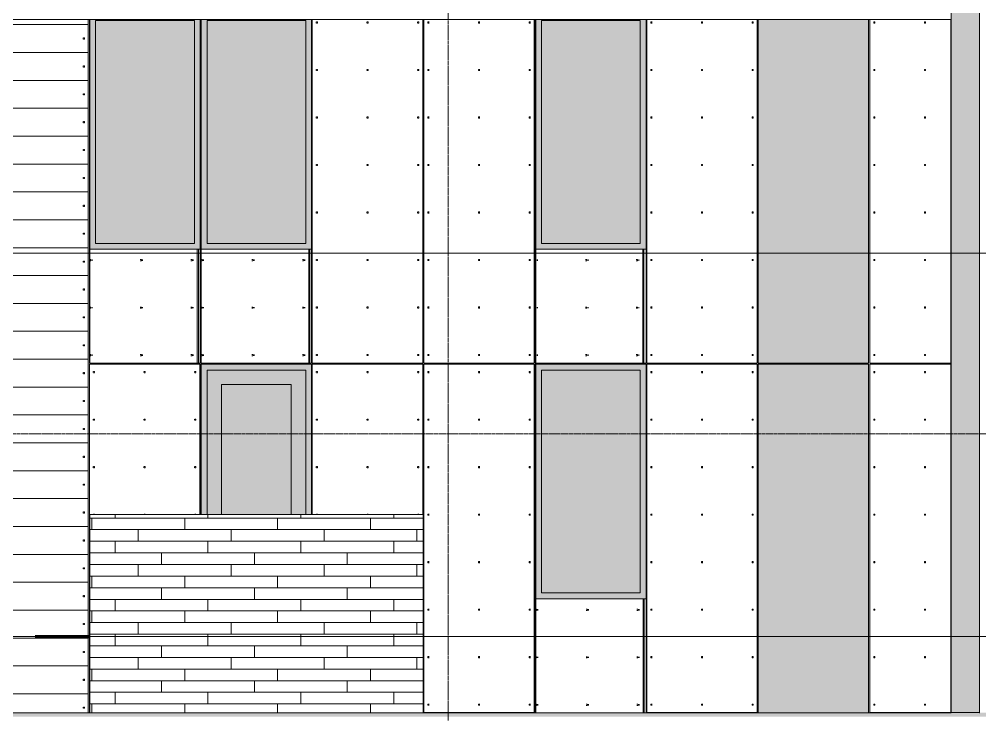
# Model space of a CAD drawing. Header units: inches. Extents: x 1750 to 7619, y -360 to 620.
# Drawn here: x 5209.3 to 5540.2, y 109.1 to 348.5 of the extents above; entities that cross this region are included whole.
import ezdxf

# ---------------------------------------------------------------- set-up
doc = ezdxf.new("R2010")
doc.units = ezdxf.units.IN
doc.header["$MEASUREMENT"] = 0
doc.linetypes.add('Aligning Line 1_8_', pattern=[0.25, 0.125, -0.125])
doc.linetypes.add('Grid Line 1_2_', pattern=[0.875, 0.5, -0.125, 0.125, -0.125])
for name, color, linetype, lineweight in [('0-4', 10, 'Continuous', 5), ('A-AREA', 32, 'Continuous', 70), ('A-CLNG', 13, 'Continuous', 13), ('A-CLNG-1', 13, 'Continuous', 5), ('A-FLOR-LEVL-1', 51, 'Grid Line 1_2_', 9), ('A-GENM', 5, 'Continuous', 9), ('A-GLAZ', 151, 'Continuous', 13), ('A-GLAZ-1', 251, 'Continuous', 9), ('A-WALL', 113, 'Continuous', 13), ('A-WALL-PATT-1', 251, 'Continuous', 9), ('G-ANNO-SYMB', 111, 'Aligning Line 1_8_', 9), ('S-GRID-1', 1, 'Grid Line 1_2_', 9)]:
    doc.layers.add(name, color=color, linetype=linetype, lineweight=lineweight)
pattern_1 = [(0, (5346.3217, 136.8), (0, 4), []), (90, (5346.322, 136.8), (-8, 8), [4, -28]), (90, (5362.322, 140.8), (-8, 8), [4, -28])]

# ---------------------------------------------------------------- blocks, each defined once
blk = doc.blocks.new('CTR - 2nd Phase_rvt-2-BUILDING ELEVATION - NORTH')
at = {"layer": 'A-FLOR-LEVL-1'}
for p, q in [((-12558.48, 268), (-9609.49, 268)), ((-12558.48, 136), (-9609.49, 136))]:
    blk.add_line(p, q, dxfattribs=at)
blk = doc.blocks.new('CTR - 1st Phase - Common Walls_rvt-2-BUILDING ELEVATION - NORTH')
at = {"layer": 'A-FLOR-LEVL-1'}
for p, q in [((-12558.48, 268), (-9609.49, 268)), ((-12558.48, 136), (-9609.49, 136))]:
    blk.add_line(p, q, dxfattribs=at)
blk = doc.blocks.new('CTR - 1st Phase -Stairs _ Elevators_rvt-2-BUILDING ELEVATION - NORTH')
at = {"layer": 'A-FLOR-LEVL-1'}
for p, q in [((-12558.48, 268), (-9609.49, 268)), ((-12558.48, 136), (-9609.49, 136))]:
    blk.add_line(p, q, dxfattribs=at)
blk = doc.blocks.new('Basic Wall _ EXT - FIBER CEMENT - LARGE - ___-2162461-BUILDING ELEVATION - NORTH')
at = {"layer": 'A-WALL'}
for p, q in [((-12119.56, 348.51), (-11673.98, 348.51)), ((-11673.98, 348.55), (-11673.98, 348.53)), ((-11673.98, 348.53), (-11673.98, 348.51))]:
    blk.add_line(p, q, dxfattribs=at)
blk = doc.blocks.new('_THE_ WINDOW _ DOOR - Window - 3rd Floor-V22-BUILDING ELEVATION - NORTH')
at = {"layer": 'A-GLAZ'}
h = blk.add_hatch(color=256, dxfattribs=at)
h.paths.add_polyline_path([(-11394.8, 269.37), (-11356.78, 269.37), (-11356.78, 348.51), (-11394.8, 348.51), (-11394.8, 343.64)], flags=0)
h.paths.add_polyline_path([(-11392.8, 271.37), (-11392.8, 348.12), (-11358.78, 348.12), (-11358.78, 271.37)], flags=0)
blk.add_hatch(color=256, dxfattribs=at).paths.add_polyline_path([(-11392.8, 271.37), (-11358.78, 271.37), (-11358.78, 348.12), (-11392.8, 348.12), (-11392.8, 305.4)], flags=0)
at = {"layer": 'A-GLAZ-1'}
h = blk.add_hatch(dxfattribs=at)
h.set_pattern_fill('FP_54', color=256, style=0, pattern_type=2)
h.set_pattern_definition([(0, (-11355.04, 287.55), (-38.4, 120.38), [0.392, -38.007]), (0, (-11355.04, 287.95), (-38.4, 120.38), [0.392, -38.007]), (0, (-11355.04, 303.91), (-38.4, 120.38), [0.392, -38.007]), (0, (-11355.04, 304.3), (-38.4, 120.38), [0.392, -38.007]), (0, (-11355.04, 320.27), (-38.4, 120.38), [0.392, -38.007]), (0, (-11355.04, 320.66), (-38.4, 120.38), [0.392, -38.007]), (0, (-11355.04, 336.62), (-38.4, 120.38), [0.392, -38.007]), (0, (-11355.04, 337.02), (-38.4, 120.38), [0.392, -38.007]), (0, (-11355.04, 352.98), (-38.4, 120.38), [0.392, -38.007]), (0, (-11355.04, 353.38), (-38.4, 120.38), [0.392, -38.007]), (0, (-11355.04, 369.34), (-38.4, 120.38), [0.392, -38.007]), (0, (-11355.04, 369.73), (-38.4, 120.375), [0.392, -38.007]), (0, (-11355.04, 385.7), (-38.4, 120.375), [0.392, -38.007]), (0, (-11355.04, 386.09), (-38.4, 120.375), [0.392, -38.007]), (0, (-11355.04, 402.05), (-38.4, 120.375), [0.392, -38.007]), (0, (-11355.04, 402.45), (-38.4, 120.375), [0.392, -38.007]), (0, (-11337.59, 287.55), (-38.4, 120.38), [0.392, -38.007]), (0, (-11337.59, 287.95), (-38.4, 120.38), [0.392, -38.007]), (0, (-11337.59, 303.91), (-38.4, 120.38), [0.392, -38.007]), (0, (-11337.59, 304.3), (-38.4, 120.38), [0.392, -38.007]), (0, (-11337.59, 320.27), (-38.4, 120.38), [0.392, -38.007]), (0, (-11337.59, 320.66), (-38.4, 120.38), [0.392, -38.007]), (0, (-11337.59, 336.62), (-38.4, 120.38), [0.392, -38.007]), (0, (-11337.59, 337.02), (-38.4, 120.38), [0.392, -38.007]), (0, (-11337.59, 352.98), (-38.4, 120.38), [0.392, -38.007]), (0, (-11337.59, 353.38), (-38.4, 120.38), [0.392, -38.007]), (0, (-11337.59, 369.34), (-38.4, 120.375), [0.392, -38.007]), (0, (-11337.59, 369.73), (-38.4, 120.375), [0.392, -38.007]), (0, (-11337.59, 385.7), (-38.4, 120.375), [0.392, -38.007]), (0, (-11337.59, 386.09), (-38.4, 120.375), [0.392, -38.007]), (0, (-11337.59, 402.05), (-38.4, 120.375), [0.392, -38.007]), (0, (-11337.59, 402.45), (-38.4, 120.375), [0.392, -38.007]), (0, (-11320.14, 287.55), (-38.4, 120.38), [0.392, -38.007]), (0, (-11320.14, 287.95), (-38.4, 120.38), [0.392, -38.007]), (0, (-11320.14, 303.91), (-38.4, 120.38), [0.392, -38.007]), (0, (-11320.14, 304.3), (-38.4, 120.38), [0.392, -38.007]), (0, (-11320.14, 320.27), (-38.4, 120.38), [0.392, -38.007]), (0, (-11320.14, 320.66), (-38.4, 120.38), [0.392, -38.007]), (0, (-11320.14, 336.62), (-38.4, 120.38), [0.392, -38.007]), (0, (-11320.14, 337.02), (-38.4, 120.38), [0.392, -38.007]), (0, (-11320.14, 352.98), (-38.4, 120.38), [0.392, -38.007]), (0, (-11320.14, 353.38), (-38.4, 120.38), [0.392, -38.007]), (0, (-11320.14, 369.34), (-38.4, 120.375), [0.392, -38.007]), (0, (-11320.14, 369.73), (-38.4, 120.375), [0.392, -38.007]), (0, (-11320.14, 385.7), (-38.4, 120.375), [0.392, -38.007]), (0, (-11320.14, 386.09), (-38.4, 120.375), [0.392, -38.007]), (0, (-11320.14, 402.05), (-38.4, 120.375), [0.392, -38.007]), (0, (-11320.14, 402.45), (-38.4, 120.375), [0.392, -38.007]), (90, (-11356.777, 285), (-38.4, 2e-15), [120, -0.375]), (90, (-11356.402, 285), (-38.4, 2e-15), [120, -0.375]), (90, (-11355.036, 287.554), (-38.4, 2e-15), [0.392, -119.982]), (90, (-11355.036, 303.91), (-38.4, 2e-15), [0.392, -119.982]), (90, (-11355.036, 320.268), (-38.4, 2e-15), [0.392, -119.982]), (90, (-11355.036, 336.625), (-38.4, 2e-15), [0.392, -119.982]), (90, (-11355.036, 352.982), (-38.4, 2e-15), [0.392, -119.982]), (90, (-11355.036, 369.34), (-38.4, 2e-15), [0.392, -119.982]), (90, (-11355.036, 385.697), (-38.4, 2e-15), [0.392, -119.982]), (90, (-11355.036, 402.054), (-38.4, 2e-15), [0.392, -119.982]), (90, (-11354.643, 287.554), (-38.4, 2e-15), [0.392, -119.982]), (90, (-11354.643, 303.91), (-38.4, 2e-15), [0.392, -119.982]), (90, (-11354.643, 320.268), (-38.4, 2e-15), [0.392, -119.982]), (90, (-11354.643, 336.625), (-38.4, 2e-15), [0.392, -119.982]), (90, (-11354.643, 352.982), (-38.4, 2e-15), [0.392, -119.982]), (90, (-11354.643, 369.34), (-38.4, 2e-15), [0.392, -119.982]), (90, (-11354.643, 385.697), (-38.4, 2e-15), [0.392, -119.982]), (90, (-11354.643, 402.054), (-38.4, 2e-15), [0.392, -119.982]), (90, (-11337.586, 287.554), (-38.4, 2e-15), [0.392, -119.982]), (90, (-11337.586, 303.91), (-38.4, 2e-15), [0.392, -119.982]), (90, (-11337.586, 320.268), (-38.4, 2e-15), [0.392, -119.982]), (90, (-11337.586, 336.625), (-38.4, 2e-15), [0.392, -119.982]), (90, (-11337.586, 352.982), (-38.4, 2e-15), [0.392, -119.982]), (90, (-11337.586, 369.34), (-38.4, 2e-15), [0.392, -119.982]), (90, (-11337.586, 385.697), (-38.4, 2e-15), [0.392, -119.982]), (90, (-11337.586, 402.054), (-38.4, 2e-15), [0.392, -119.982]), (90, (-11337.193, 287.554), (-38.4, 2e-15), [0.392, -119.982]), (90, (-11337.193, 303.91), (-38.4, 2e-15), [0.392, -119.982]), (90, (-11337.193, 320.268), (-38.4, 2e-15), [0.392, -119.982]), (90, (-11337.193, 336.625), (-38.4, 2e-15), [0.392, -119.982]), (90, (-11337.193, 352.982), (-38.4, 2e-15), [0.392, -119.982]), (90, (-11337.193, 369.34), (-38.4, 2e-15), [0.392, -119.982]), (90, (-11337.193, 385.697), (-38.4, 2e-15), [0.392, -119.982]), (90, (-11337.193, 402.054), (-38.4, 2e-15), [0.392, -119.982]), (90, (-11320.136, 287.554), (-38.4, 2e-15), [0.392, -119.982]), (90, (-11320.136, 303.91), (-38.4, 2e-15), [0.392, -119.982]), (90, (-11320.136, 320.268), (-38.4, 2e-15), [0.392, -119.982]), (90, (-11320.136, 336.625), (-38.4, 2e-15), [0.392, -119.982]), (90, (-11320.136, 352.982), (-38.4, 2e-15), [0.392, -119.982]), (90, (-11320.136, 369.34), (-38.4, 2e-15), [0.392, -119.982]), (90, (-11320.136, 385.697), (-38.4, 2e-15), [0.392, -119.982]), (90, (-11320.136, 402.054), (-38.4, 2e-15), [0.392, -119.982]), (90, (-11319.743, 287.554), (-38.4, 2e-15), [0.392, -119.982]), (90, (-11319.743, 303.91), (-38.4, 2e-15), [0.392, -119.982]), (90, (-11319.743, 320.268), (-38.4, 2e-15), [0.392, -119.982]), (90, (-11319.743, 336.625), (-38.4, 2e-15), [0.392, -119.982]), (90, (-11319.743, 352.982), (-38.4, 2e-15), [0.392, -119.982]), (90, (-11319.743, 369.34), (-38.4, 2e-15), [0.392, -119.982]), (90, (-11319.743, 385.697), (-38.4, 2e-15), [0.392, -119.982]), (90, (-11319.743, 402.054), (-38.4, 2e-15), [0.392, -119.982]), (180, (-11318.38, 284.62), (-38.4, 120.38), [38.025, -0.375]), (180, (-11318.38, 285), (-38.4, 120.38), [38.025, -0.375])])
h.paths.add_polyline_path([(-11356.78, 230.12), (-11356.78, 269.37), (-11394.8, 269.37), (-11394.8, 230.12), (-11358.21, 230.12)], flags=0)
at = {"layer": 'A-GLAZ'}
for p, q in [((-11394.8, 348.52), (-11394.8, 269.37)), ((-11392.8, 271.37), (-11392.8, 348.12)), ((-11392.8, 348.12), (-11358.78, 348.12)), ((-11358.78, 348.12), (-11358.78, 271.37)), ((-11356.78, 269.37), (-11356.78, 348.52)), ((-11358.78, 271.37), (-11392.8, 271.37)), ((-11394.8, 269.37), (-11356.78, 269.37)), ((-11394.8, 269.37), (-11394.8, 230.12)), ((-11356.78, 230.12), (-11356.78, 269.37)), ((-11394.8, 230.12), (-11356.78, 230.12))]:
    blk.add_line(p, q, dxfattribs=at)
blk = doc.blocks.new('_THE_ WINDOW _ DOOR - Door - 2nd Floor-2113395-BUILDING ELEVATION - NORTH')
at = {"layer": 'A-GLAZ'}
for points in [[(-11894.19, 178), (-11894.19, 229.75), (-11932.21, 229.75), (-11932.21, 178), (-11930.21, 178), (-11930.21, 227.75), (-11896.19, 227.75), (-11896.19, 178), (-11895.09, 178)], [(-11930.21, 178), (-11925.21, 178), (-11925.21, 222.75), (-11901.19, 222.75), (-11901.19, 178), (-11896.19, 178), (-11896.19, 227.75), (-11930.21, 227.75)], [(-11925.21, 178), (-11901.19, 178), (-11901.19, 222.75), (-11925.21, 222.75), (-11925.21, 198.72)]]:
    blk.add_hatch(color=256, dxfattribs=at).paths.add_polyline_path(points, flags=0)
for p, q in [((-11932.21, 229.75), (-11932.21, 178)), ((-11894.19, 229.75), (-11932.21, 229.75)), ((-11894.19, 178), (-11894.19, 229.75)), ((-11930.21, 227.75), (-11896.19, 227.75)), ((-11930.21, 178), (-11930.21, 227.75)), ((-11896.19, 227.75), (-11896.19, 178)), ((-11925.21, 222.75), (-11901.19, 222.75)), ((-11925.21, 178), (-11925.21, 222.75)), ((-11901.19, 222.75), (-11901.19, 178))]:
    blk.add_line(p, q, dxfattribs=at)
blk = doc.blocks.new('_THE_ WINDOW _ DOOR - hvac panel - 2nd floor-2113876-BUILDING ELEVATION - NORTH')
at = {"layer": 'A-GLAZ-1'}
h = blk.add_hatch(dxfattribs=at)
h.set_pattern_fill('FP_59', color=256, style=0, pattern_type=2)
h.set_pattern_definition([(0, (-11715.189, 174.437), (1, 1), [0.5, -1.5]), (90, (-11714.939, 174.187), (-1, 1), [0.5, -1.5])])
h.paths.add_polyline_path([(-11729.83, 109.75), (-11702.38, 109.75), (-11702.38, 229.75), (-11740.4, 229.75), (-11740.4, 109.75)], flags=0)
at = {"layer": 'A-GLAZ'}
for p, q in [((-11702.38, 229.75), (-11740.4, 229.75)), ((-11740.4, 109.75), (-11740.4, 229.75)), ((-11702.38, 229.75), (-11702.38, 109.75)), ((-11702.38, 109.75), (-11740.4, 109.75))]:
    blk.add_line(p, q, dxfattribs=at)
blk = doc.blocks.new('_THE_ WINDOW _ DOOR - Window - 2nd Floor-2113388-BUILDING ELEVATION - NORTH')
at = {"layer": 'A-GLAZ'}
h = blk.add_hatch(color=256, dxfattribs=at)
h.paths.add_polyline_path([(-11780.99, 149), (-11778.99, 149), (-11778.99, 229.75), (-11817.01, 229.75), (-11817.01, 149), (-11785.18, 149)], flags=0)
h.paths.add_polyline_path([(-11815.01, 151), (-11815.01, 227.75), (-11780.99, 227.75), (-11780.99, 151), (-11785.18, 151)], flags=0)
blk.add_hatch(color=256, dxfattribs=at).paths.add_polyline_path([(-11785.18, 151), (-11780.99, 151), (-11780.99, 227.75), (-11815.01, 227.75), (-11815.01, 151)], flags=0)
at = {"layer": 'A-GLAZ-1'}
h = blk.add_hatch(dxfattribs=at)
h.set_pattern_fill('FP_62', color=256, style=0, pattern_type=2)
h.set_pattern_definition([(0, (-11777.25, 167.18), (-38.4, 120.38), [0.392, -38.007]), (0, (-11777.25, 167.57), (-38.4, 120.38), [0.392, -38.007]), (0, (-11777.25, 183.54), (-38.4, 120.38), [0.392, -38.007]), (0, (-11777.25, 183.93), (-38.4, 120.38), [0.392, -38.007]), (0, (-11777.25, 199.89), (-38.4, 120.38), [0.392, -38.007]), (0, (-11777.25, 200.29), (-38.4, 120.38), [0.392, -38.007]), (0, (-11777.25, 216.25), (-38.4, 120.38), [0.392, -38.007]), (0, (-11777.25, 216.64), (-38.4, 120.38), [0.392, -38.007]), (0, (-11777.25, 232.61), (-38.4, 120.38), [0.392, -38.007]), (0, (-11777.25, 233), (-38.4, 120.38), [0.392, -38.007]), (0, (-11777.25, 248.96), (-38.4, 120.38), [0.392, -38.007]), (0, (-11777.25, 249.36), (-38.4, 120.375), [0.392, -38.007]), (0, (-11777.25, 265.32), (-38.4, 120.375), [0.392, -38.007]), (0, (-11777.25, 265.71), (-38.4, 120.375), [0.392, -38.007]), (0, (-11777.25, 281.68), (-38.4, 120.375), [0.392, -38.007]), (0, (-11777.25, 282.07), (-38.4, 120.375), [0.392, -38.007]), (0, (-11759.8, 167.18), (-38.4, 120.38), [0.392, -38.007]), (0, (-11759.8, 167.57), (-38.4, 120.38), [0.392, -38.007]), (0, (-11759.8, 183.54), (-38.4, 120.38), [0.392, -38.007]), (0, (-11759.8, 183.93), (-38.4, 120.38), [0.392, -38.007]), (0, (-11759.8, 199.89), (-38.4, 120.38), [0.392, -38.007]), (0, (-11759.8, 200.29), (-38.4, 120.38), [0.392, -38.007]), (0, (-11759.8, 216.25), (-38.4, 120.38), [0.392, -38.007]), (0, (-11759.8, 216.64), (-38.4, 120.38), [0.392, -38.007]), (0, (-11759.8, 232.61), (-38.4, 120.38), [0.392, -38.007]), (0, (-11759.8, 233), (-38.4, 120.38), [0.392, -38.007]), (0, (-11759.8, 248.96), (-38.4, 120.375), [0.392, -38.007]), (0, (-11759.8, 249.36), (-38.4, 120.375), [0.392, -38.007]), (0, (-11759.8, 265.32), (-38.4, 120.375), [0.392, -38.007]), (0, (-11759.8, 265.71), (-38.4, 120.375), [0.392, -38.007]), (0, (-11759.8, 281.68), (-38.4, 120.375), [0.392, -38.007]), (0, (-11759.8, 282.07), (-38.4, 120.375), [0.392, -38.007]), (0, (-11742.35, 167.18), (-38.4, 120.38), [0.392, -38.007]), (0, (-11742.35, 167.57), (-38.4, 120.38), [0.392, -38.007]), (0, (-11742.35, 183.54), (-38.4, 120.38), [0.392, -38.007]), (0, (-11742.35, 183.93), (-38.4, 120.38), [0.392, -38.007]), (0, (-11742.35, 199.89), (-38.4, 120.38), [0.392, -38.007]), (0, (-11742.35, 200.29), (-38.4, 120.38), [0.392, -38.007]), (0, (-11742.35, 216.25), (-38.4, 120.38), [0.392, -38.007]), (0, (-11742.35, 216.64), (-38.4, 120.38), [0.392, -38.007]), (0, (-11742.35, 232.61), (-38.4, 120.38), [0.392, -38.007]), (0, (-11742.35, 233), (-38.4, 120.38), [0.392, -38.007]), (0, (-11742.35, 248.96), (-38.4, 120.375), [0.392, -38.007]), (0, (-11742.35, 249.36), (-38.4, 120.375), [0.392, -38.007]), (0, (-11742.35, 265.32), (-38.4, 120.375), [0.392, -38.007]), (0, (-11742.35, 265.71), (-38.4, 120.375), [0.392, -38.007]), (0, (-11742.35, 281.68), (-38.4, 120.375), [0.392, -38.007]), (0, (-11742.35, 282.07), (-38.4, 120.375), [0.392, -38.007]), (90, (-11778.99, 164.625), (-38.4, 2e-15), [120, -0.375]), (90, (-11778.614, 164.625), (-38.4, 2e-15), [120, -0.375]), (90, (-11777.248, 167.18), (-38.4, 2e-15), [0.392, -119.982]), (90, (-11777.248, 183.536), (-38.4, 2e-15), [0.392, -119.982]), (90, (-11777.248, 199.893), (-38.4, 2e-15), [0.392, -119.982]), (90, (-11777.248, 216.25), (-38.4, 2e-15), [0.392, -119.982]), (90, (-11777.248, 232.607), (-38.4, 2e-15), [0.392, -119.982]), (90, (-11777.248, 248.964), (-38.4, 2e-15), [0.392, -119.982]), (90, (-11777.248, 265.322), (-38.4, 2e-15), [0.392, -119.982]), (90, (-11777.248, 281.68), (-38.4, 2e-15), [0.392, -119.982]), (90, (-11776.856, 167.18), (-38.4, 2e-15), [0.392, -119.982]), (90, (-11776.856, 183.536), (-38.4, 2e-15), [0.392, -119.982]), (90, (-11776.856, 199.893), (-38.4, 2e-15), [0.392, -119.982]), (90, (-11776.856, 216.25), (-38.4, 2e-15), [0.392, -119.982]), (90, (-11776.856, 232.607), (-38.4, 2e-15), [0.392, -119.982]), (90, (-11776.856, 248.964), (-38.4, 2e-15), [0.392, -119.982]), (90, (-11776.856, 265.322), (-38.4, 2e-15), [0.392, -119.982]), (90, (-11776.856, 281.68), (-38.4, 2e-15), [0.392, -119.982]), (90, (-11759.798, 167.18), (-38.4, 2e-15), [0.392, -119.982]), (90, (-11759.798, 183.536), (-38.4, 2e-15), [0.392, -119.982]), (90, (-11759.798, 199.893), (-38.4, 2e-15), [0.392, -119.982]), (90, (-11759.798, 216.25), (-38.4, 2e-15), [0.392, -119.982]), (90, (-11759.798, 232.607), (-38.4, 2e-15), [0.392, -119.982]), (90, (-11759.798, 248.964), (-38.4, 2e-15), [0.392, -119.982]), (90, (-11759.798, 265.322), (-38.4, 2e-15), [0.392, -119.982]), (90, (-11759.798, 281.68), (-38.4, 2e-15), [0.392, -119.982]), (90, (-11759.406, 167.18), (-38.4, 2e-15), [0.392, -119.982]), (90, (-11759.406, 183.536), (-38.4, 2e-15), [0.392, -119.982]), (90, (-11759.406, 199.893), (-38.4, 2e-15), [0.392, -119.982]), (90, (-11759.406, 216.25), (-38.4, 2e-15), [0.392, -119.982]), (90, (-11759.406, 232.607), (-38.4, 2e-15), [0.392, -119.982]), (90, (-11759.406, 248.964), (-38.4, 2e-15), [0.392, -119.982]), (90, (-11759.406, 265.322), (-38.4, 2e-15), [0.392, -119.982]), (90, (-11759.406, 281.68), (-38.4, 2e-15), [0.392, -119.982]), (90, (-11742.348, 167.18), (-38.4, 2e-15), [0.392, -119.982]), (90, (-11742.348, 183.536), (-38.4, 2e-15), [0.392, -119.982]), (90, (-11742.348, 199.893), (-38.4, 2e-15), [0.392, -119.982]), (90, (-11742.348, 216.25), (-38.4, 2e-15), [0.392, -119.982]), (90, (-11742.348, 232.607), (-38.4, 2e-15), [0.392, -119.982]), (90, (-11742.348, 248.964), (-38.4, 2e-15), [0.392, -119.982]), (90, (-11742.348, 265.322), (-38.4, 2e-15), [0.392, -119.982]), (90, (-11742.348, 281.68), (-38.4, 2e-15), [0.392, -119.982]), (90, (-11741.956, 167.18), (-38.4, 2e-15), [0.392, -119.982]), (90, (-11741.956, 183.536), (-38.4, 2e-15), [0.392, -119.982]), (90, (-11741.956, 199.893), (-38.4, 2e-15), [0.392, -119.982]), (90, (-11741.956, 216.25), (-38.4, 2e-15), [0.392, -119.982]), (90, (-11741.956, 232.607), (-38.4, 2e-15), [0.392, -119.982]), (90, (-11741.956, 248.964), (-38.4, 2e-15), [0.392, -119.982]), (90, (-11741.956, 265.322), (-38.4, 2e-15), [0.392, -119.982]), (90, (-11741.956, 281.68), (-38.4, 2e-15), [0.392, -119.982]), (180, (-11740.59, 164.25), (-38.4, 120.38), [38.025, -0.375]), (180, (-11740.59, 164.62), (-38.4, 120.38), [38.025, -0.375])])
h.paths.add_polyline_path([(-11778.99, 109.75), (-11778.99, 149), (-11817.01, 149), (-11817.01, 109.75)], flags=0)
at = {"layer": 'A-GLAZ'}
for p, q in [((-11778.99, 229.75), (-11817.01, 229.75)), ((-11817.01, 229.75), (-11817.01, 149)), ((-11778.99, 149), (-11778.99, 229.75)), ((-11815.01, 151), (-11815.01, 227.75)), ((-11815.01, 227.75), (-11780.99, 227.75)), ((-11780.99, 227.75), (-11780.99, 151)), ((-11817.01, 149), (-11778.99, 149)), ((-11817.01, 149), (-11817.01, 109.75)), ((-11780.99, 151), (-11815.01, 151)), ((-11778.99, 109.75), (-11778.99, 149)), ((-11817.01, 109.75), (-11778.99, 109.75))]:
    blk.add_line(p, q, dxfattribs=at)
blk = doc.blocks.new('_THE_ WINDOW _ DOOR - Window - 3rd Floor-V24-BUILDING ELEVATION - NORTH')
at = {"layer": 'A-GLAZ'}
h = blk.add_hatch(color=256, dxfattribs=at)
h.paths.add_polyline_path([(-10933.81, 269.37), (-10895.79, 269.37), (-10895.79, 348.51), (-10933.81, 348.51), (-10933.81, 343.64)], flags=0)
h.paths.add_polyline_path([(-10931.81, 271.37), (-10931.81, 348.12), (-10897.79, 348.12), (-10897.79, 271.37), (-10911.75, 271.37)], flags=0)
blk.add_hatch(color=256, dxfattribs=at).paths.add_polyline_path([(-10931.81, 271.37), (-10897.79, 271.37), (-10897.79, 348.12), (-10931.81, 348.12), (-10931.81, 305.4)], flags=0)
at = {"layer": 'A-GLAZ-1'}
h = blk.add_hatch(dxfattribs=at)
h.set_pattern_fill('FP_57', color=256, style=0, pattern_type=2)
h.set_pattern_definition([(0, (-10894.05, 287.55), (-38.4, 120.38), [0.392, -38.007]), (0, (-10894.05, 287.95), (-38.4, 120.38), [0.392, -38.007]), (0, (-10894.05, 303.91), (-38.4, 120.38), [0.392, -38.007]), (0, (-10894.05, 304.3), (-38.4, 120.38), [0.392, -38.007]), (0, (-10894.05, 320.27), (-38.4, 120.38), [0.392, -38.007]), (0, (-10894.05, 320.66), (-38.4, 120.38), [0.392, -38.007]), (0, (-10894.05, 336.62), (-38.4, 120.38), [0.392, -38.007]), (0, (-10894.05, 337.02), (-38.4, 120.38), [0.392, -38.007]), (0, (-10894.05, 352.98), (-38.4, 120.38), [0.392, -38.007]), (0, (-10894.05, 353.38), (-38.4, 120.38), [0.392, -38.007]), (0, (-10894.05, 369.34), (-38.4, 120.38), [0.392, -38.007]), (0, (-10894.05, 369.73), (-38.4, 120.375), [0.392, -38.007]), (0, (-10894.05, 385.7), (-38.4, 120.375), [0.392, -38.007]), (0, (-10894.05, 386.09), (-38.4, 120.375), [0.392, -38.007]), (0, (-10894.05, 402.05), (-38.4, 120.375), [0.392, -38.007]), (0, (-10894.05, 402.45), (-38.4, 120.375), [0.392, -38.007]), (0, (-10876.6, 287.55), (-38.4, 120.38), [0.392, -38.007]), (0, (-10876.6, 287.95), (-38.4, 120.38), [0.392, -38.007]), (0, (-10876.6, 303.91), (-38.4, 120.38), [0.392, -38.007]), (0, (-10876.6, 304.3), (-38.4, 120.38), [0.392, -38.007]), (0, (-10876.6, 320.27), (-38.4, 120.38), [0.392, -38.007]), (0, (-10876.6, 320.66), (-38.4, 120.38), [0.392, -38.007]), (0, (-10876.6, 336.62), (-38.4, 120.38), [0.392, -38.007]), (0, (-10876.6, 337.02), (-38.4, 120.38), [0.392, -38.007]), (0, (-10876.6, 352.98), (-38.4, 120.38), [0.392, -38.007]), (0, (-10876.6, 353.38), (-38.4, 120.38), [0.392, -38.007]), (0, (-10876.6, 369.34), (-38.4, 120.375), [0.392, -38.007]), (0, (-10876.6, 369.73), (-38.4, 120.375), [0.392, -38.007]), (0, (-10876.6, 385.7), (-38.4, 120.375), [0.392, -38.007]), (0, (-10876.6, 386.09), (-38.4, 120.375), [0.392, -38.007]), (0, (-10876.6, 402.05), (-38.4, 120.375), [0.392, -38.007]), (0, (-10876.6, 402.45), (-38.4, 120.375), [0.392, -38.007]), (0, (-10859.15, 287.55), (-38.4, 120.38), [0.392, -38.007]), (0, (-10859.15, 287.95), (-38.4, 120.38), [0.392, -38.007]), (0, (-10859.15, 303.91), (-38.4, 120.38), [0.392, -38.007]), (0, (-10859.15, 304.3), (-38.4, 120.38), [0.392, -38.007]), (0, (-10859.15, 320.27), (-38.4, 120.38), [0.392, -38.007]), (0, (-10859.15, 320.66), (-38.4, 120.38), [0.392, -38.007]), (0, (-10859.15, 336.62), (-38.4, 120.38), [0.392, -38.007]), (0, (-10859.15, 337.02), (-38.4, 120.38), [0.392, -38.007]), (0, (-10859.15, 352.98), (-38.4, 120.38), [0.392, -38.007]), (0, (-10859.15, 353.38), (-38.4, 120.38), [0.392, -38.007]), (0, (-10859.15, 369.34), (-38.4, 120.375), [0.392, -38.007]), (0, (-10859.15, 369.73), (-38.4, 120.375), [0.392, -38.007]), (0, (-10859.15, 385.7), (-38.4, 120.375), [0.392, -38.007]), (0, (-10859.15, 386.09), (-38.4, 120.375), [0.392, -38.007]), (0, (-10859.15, 402.05), (-38.4, 120.375), [0.392, -38.007]), (0, (-10859.15, 402.45), (-38.4, 120.375), [0.392, -38.007]), (90, (-10895.79, 285), (-38.4, 2e-15), [120, -0.375]), (90, (-10895.414, 285), (-38.4, 2e-15), [120, -0.375]), (90, (-10894.048, 287.554), (-38.4, 2e-15), [0.392, -119.982]), (90, (-10894.048, 303.91), (-38.4, 2e-15), [0.392, -119.982]), (90, (-10894.048, 320.268), (-38.4, 2e-15), [0.392, -119.982]), (90, (-10894.048, 336.625), (-38.4, 2e-15), [0.392, -119.982]), (90, (-10894.048, 352.982), (-38.4, 2e-15), [0.392, -119.982]), (90, (-10894.048, 369.34), (-38.4, 2e-15), [0.392, -119.982]), (90, (-10894.048, 385.697), (-38.4, 2e-15), [0.392, -119.982]), (90, (-10894.048, 402.054), (-38.4, 2e-15), [0.392, -119.982]), (90, (-10893.656, 287.554), (-38.4, 2e-15), [0.392, -119.982]), (90, (-10893.656, 303.91), (-38.4, 2e-15), [0.392, -119.982]), (90, (-10893.656, 320.268), (-38.4, 2e-15), [0.392, -119.982]), (90, (-10893.656, 336.625), (-38.4, 2e-15), [0.392, -119.982]), (90, (-10893.656, 352.982), (-38.4, 2e-15), [0.392, -119.982]), (90, (-10893.656, 369.34), (-38.4, 2e-15), [0.392, -119.982]), (90, (-10893.656, 385.697), (-38.4, 2e-15), [0.392, -119.982]), (90, (-10893.656, 402.054), (-38.4, 2e-15), [0.392, -119.982]), (90, (-10876.598, 287.554), (-38.4, 2e-15), [0.392, -119.982]), (90, (-10876.598, 303.91), (-38.4, 2e-15), [0.392, -119.982]), (90, (-10876.598, 320.268), (-38.4, 2e-15), [0.392, -119.982]), (90, (-10876.598, 336.625), (-38.4, 2e-15), [0.392, -119.982]), (90, (-10876.598, 352.982), (-38.4, 2e-15), [0.392, -119.982]), (90, (-10876.598, 369.34), (-38.4, 2e-15), [0.392, -119.982]), (90, (-10876.598, 385.697), (-38.4, 2e-15), [0.392, -119.982]), (90, (-10876.598, 402.054), (-38.4, 2e-15), [0.392, -119.982]), (90, (-10876.206, 287.554), (-38.4, 2e-15), [0.392, -119.982]), (90, (-10876.206, 303.91), (-38.4, 2e-15), [0.392, -119.982]), (90, (-10876.206, 320.268), (-38.4, 2e-15), [0.392, -119.982]), (90, (-10876.206, 336.625), (-38.4, 2e-15), [0.392, -119.982]), (90, (-10876.206, 352.982), (-38.4, 2e-15), [0.392, -119.982]), (90, (-10876.206, 369.34), (-38.4, 2e-15), [0.392, -119.982]), (90, (-10876.206, 385.697), (-38.4, 2e-15), [0.392, -119.982]), (90, (-10876.206, 402.054), (-38.4, 2e-15), [0.392, -119.982]), (90, (-10859.148, 287.554), (-38.4, 2e-15), [0.392, -119.982]), (90, (-10859.148, 303.91), (-38.4, 2e-15), [0.392, -119.982]), (90, (-10859.148, 320.268), (-38.4, 2e-15), [0.392, -119.982]), (90, (-10859.148, 336.625), (-38.4, 2e-15), [0.392, -119.982]), (90, (-10859.148, 352.982), (-38.4, 2e-15), [0.392, -119.982]), (90, (-10859.148, 369.34), (-38.4, 2e-15), [0.392, -119.982]), (90, (-10859.148, 385.697), (-38.4, 2e-15), [0.392, -119.982]), (90, (-10859.148, 402.054), (-38.4, 2e-15), [0.392, -119.982]), (90, (-10858.756, 287.554), (-38.4, 2e-15), [0.392, -119.982]), (90, (-10858.756, 303.91), (-38.4, 2e-15), [0.392, -119.982]), (90, (-10858.756, 320.268), (-38.4, 2e-15), [0.392, -119.982]), (90, (-10858.756, 336.625), (-38.4, 2e-15), [0.392, -119.982]), (90, (-10858.756, 352.982), (-38.4, 2e-15), [0.392, -119.982]), (90, (-10858.756, 369.34), (-38.4, 2e-15), [0.392, -119.982]), (90, (-10858.756, 385.697), (-38.4, 2e-15), [0.392, -119.982]), (90, (-10858.756, 402.054), (-38.4, 2e-15), [0.392, -119.982]), (180, (-10857.39, 284.62), (-38.4, 120.38), [38.025, -0.375]), (180, (-10857.39, 285), (-38.4, 120.38), [38.025, -0.375])])
h.paths.add_polyline_path([(-10895.79, 230.12), (-10895.79, 269.37), (-10933.81, 269.37), (-10933.81, 230.12), (-10911.75, 230.12)], flags=0)
at = {"layer": 'A-GLAZ'}
for p, q in [((-10933.81, 348.53), (-10933.81, 269.37)), ((-10931.81, 271.37), (-10931.81, 348.12)), ((-10931.81, 348.12), (-10897.79, 348.12)), ((-10897.79, 348.12), (-10897.79, 271.37)), ((-10895.79, 269.37), (-10895.79, 348.53)), ((-10897.79, 271.37), (-10931.81, 271.37)), ((-10933.81, 269.37), (-10895.79, 269.37)), ((-10933.81, 269.37), (-10933.81, 230.12)), ((-10895.79, 230.12), (-10895.79, 269.37)), ((-10933.81, 230.12), (-10895.79, 230.12))]:
    blk.add_line(p, q, dxfattribs=at)
blk = doc.blocks.new('_THE_ WINDOW _ DOOR - hvac panel - 3rd floor-V25-BUILDING ELEVATION - NORTH')
at = {"layer": 'A-GLAZ-1'}
h = blk.add_hatch(dxfattribs=at)
h.set_pattern_fill('FP_58', color=256, style=0, pattern_type=2)
h.set_pattern_definition([(0, (-10371.001, 294.812), (1, 1), [0.5, -1.5]), (90, (-10370.751, 294.562), (-1, 1), [0.5, -1.5])])
h.paths.add_polyline_path([(-10395.07, 230.12), (-10358.19, 230.12), (-10358.19, 348.51), (-10396.21, 348.51), (-10396.21, 230.12)], flags=0)
at = {"layer": 'A-GLAZ'}
for p, q in [((-10396.21, 348.52), (-10396.21, 230.12)), ((-10358.19, 230.12), (-10358.19, 348.52)), ((-10396.21, 230.12), (-10358.19, 230.12))]:
    blk.add_line(p, q, dxfattribs=at)
blk = doc.blocks.new('Family1 - SCUPPER-2154893-BUILDING ELEVATION - NORTH')
at = {"layer": 'A-GENM'}
for points in [[(-11673.98, 109.75), (-11673.85, 109.75), (-11673.85, 395.5), (-11673.98, 395.5), (-11673.98, 109.87)], [(-11673.85, 109.87), (-11664.1, 109.88), (-11664.1, 395.5), (-11673.85, 395.5), (-11673.85, 110)], [(-11664.1, 109.75), (-11663.98, 109.75), (-11663.98, 395.5), (-11664.1, 395.5), (-11664.1, 109.76)]]:
    blk.add_hatch(color=256, dxfattribs=at).paths.add_polyline_path(points, flags=0)
for p, q in [((-11673.85, 109.75), (-11673.85, 395.5)), ((-11664.1, 109.75), (-11664.1, 395.5)), ((-11673.98, 109.75), (-11673.98, 348.52)), ((-11673.85, 109.75), (-11673.98, 109.75)), ((-11663.98, 109.75), (-11664.1, 109.75))]:
    blk.add_line(p, q, dxfattribs=at)

msp = doc.modelspace()

# ---------------------------------------------------------------- hatches: boundary and pattern name
at = {"layer": 'A-CLNG-1'}
msp.add_hatch(color=256, dxfattribs=at).paths.add_polyline_path([(5654.8963, 108.375), (5654.8963, 109.75), (5540.1338, 109.7562), (5540.1338, 109.875), (5530.3838, 109.8735), (5530.3838, 109.75), (5085.8963, 109.75), (5085.8963, 108.375), (5651.3338, 108.375)], flags=0)
at = {"layer": 'A-WALL-PATT-1'}
h = msp.add_hatch(dxfattribs=at)
h.set_pattern_fill('FP_45', color=256, style=0, pattern_type=2)
h.set_pattern_definition([(0, (7231.625, 140.054), (-38.4, 76.8), [0.392, -38.007]), (0, (7231.625, 140.446), (-38.4, 76.8), [0.392, -38.007]), (0, (7231.625, 149.654), (-38.4, 76.8), [0.392, -38.007]), (0, (7231.625, 150.046), (-38.4, 76.8), [0.392, -38.007]), (0, (7231.625, 159.254), (-38.4, 76.8), [0.392, -38.007]), (0, (7231.625, 159.646), (-38.4, 76.8), [0.392, -38.007]), (0, (7231.625, 168.854), (-38.4, 76.8), [0.392, -38.007]), (0, (7231.625, 169.246), (-38.4, 76.8), [0.392, -38.007]), (0, (7231.625, 178.454), (-38.4, 76.8), [0.392, -38.007]), (0, (7231.625, 178.846), (-38.4, 76.8), [0.392, -38.007]), (0, (7231.625, 188.054), (-38.4, 76.8), [0.392, -38.007]), (0, (7231.625, 188.446), (-38.4, 76.8), [0.392, -38.007]), (0, (7231.625, 197.654), (-38.4, 76.8), [0.392, -38.007]), (0, (7231.625, 198.046), (-38.4, 76.8), [0.392, -38.007]), (0, (7231.625, 207.254), (-38.4, 76.8), [0.392, -38.007]), (0, (7231.625, 207.646), (-38.4, 76.8), [0.392, -38.007]), (0, (7266.525, 140.054), (-38.4, 76.8), [0.392, -38.007]), (0, (7266.525, 140.446), (-38.4, 76.8), [0.392, -38.007]), (0, (7266.525, 149.654), (-38.4, 76.8), [0.392, -38.007]), (0, (7266.525, 150.046), (-38.4, 76.8), [0.392, -38.007]), (0, (7266.525, 159.254), (-38.4, 76.8), [0.392, -38.007]), (0, (7266.525, 159.646), (-38.4, 76.8), [0.392, -38.007]), (0, (7266.525, 168.854), (-38.4, 76.8), [0.392, -38.007]), (0, (7266.525, 169.246), (-38.4, 76.8), [0.392, -38.007]), (0, (7266.525, 178.454), (-38.4, 76.8), [0.392, -38.007]), (0, (7266.525, 178.846), (-38.4, 76.8), [0.392, -38.007]), (0, (7266.525, 188.054), (-38.4, 76.8), [0.392, -38.007]), (0, (7266.525, 188.446), (-38.4, 76.8), [0.392, -38.007]), (0, (7266.525, 197.654), (-38.4, 76.8), [0.392, -38.007]), (0, (7266.525, 198.046), (-38.4, 76.8), [0.392, -38.007]), (0, (7266.525, 207.254), (-38.4, 76.8), [0.392, -38.007]), (0, (7266.525, 207.646), (-38.4, 76.8), [0.392, -38.007]), (90, (7229.884, 135.45), (-38.4, 2e-15), [76.8, 0, 0, 0]), (90, (7230.26, 135.45), (-38.4, 2e-15), [76.8, 0, 0, 0]), (90, (7231.625, 140.054), (-38.4, 2e-15), [0.392, -76.407]), (90, (7231.625, 149.654), (-38.4, 2e-15), [0.392, -76.407]), (90, (7231.625, 159.254), (-38.4, 2e-15), [0.392, -76.407]), (90, (7231.625, 168.854), (-38.4, 2e-15), [0.392, -76.407]), (90, (7231.625, 178.454), (-38.4, 2e-15), [0.392, -76.407]), (90, (7231.625, 188.054), (-38.4, 2e-15), [0.392, -76.407]), (90, (7231.625, 197.654), (-38.4, 2e-15), [0.392, -76.407]), (90, (7231.625, 207.254), (-38.4, 2e-15), [0.392, -76.407]), (90, (7232.018, 140.054), (-38.4, 2e-15), [0.392, -76.407]), (90, (7232.018, 149.654), (-38.4, 2e-15), [0.392, -76.407]), (90, (7232.018, 159.254), (-38.4, 2e-15), [0.392, -76.407]), (90, (7232.018, 168.854), (-38.4, 2e-15), [0.392, -76.407]), (90, (7232.018, 178.454), (-38.4, 2e-15), [0.392, -76.407]), (90, (7232.018, 188.054), (-38.4, 2e-15), [0.392, -76.407]), (90, (7232.018, 197.654), (-38.4, 2e-15), [0.392, -76.407]), (90, (7232.018, 207.254), (-38.4, 2e-15), [0.392, -76.407]), (90, (7266.525, 140.054), (-38.4, 2e-15), [0.392, -76.407]), (90, (7266.525, 149.654), (-38.4, 2e-15), [0.392, -76.407]), (90, (7266.525, 159.254), (-38.4, 2e-15), [0.392, -76.407]), (90, (7266.525, 168.854), (-38.4, 2e-15), [0.392, -76.407]), (90, (7266.525, 178.454), (-38.4, 2e-15), [0.392, -76.407]), (90, (7266.525, 188.054), (-38.4, 2e-15), [0.392, -76.407]), (90, (7266.525, 197.654), (-38.4, 2e-15), [0.392, -76.407]), (90, (7266.525, 207.254), (-38.4, 2e-15), [0.392, -76.407]), (90, (7266.918, 140.054), (-38.4, 2e-15), [0.392, -76.407]), (90, (7266.918, 149.654), (-38.4, 2e-15), [0.392, -76.407]), (90, (7266.918, 159.254), (-38.4, 2e-15), [0.392, -76.407]), (90, (7266.918, 168.854), (-38.4, 2e-15), [0.392, -76.407]), (90, (7266.918, 178.454), (-38.4, 2e-15), [0.392, -76.407]), (90, (7266.918, 188.054), (-38.4, 2e-15), [0.392, -76.407]), (90, (7266.918, 197.654), (-38.4, 2e-15), [0.392, -76.407]), (90, (7266.918, 207.254), (-38.4, 2e-15), [0.392, -76.407]), (180, (7268.28, 135.45), (-38.4, 76.8), [38.025, -0.375]), (180, (7268.28, 145.05), (-38.4, 76.8), [38.025, -0.375]), (180, (7268.28, 154.65), (-38.4, 76.8), [38.025, -0.375]), (180, (7268.28, 164.25), (-38.4, 76.8), [38.025, -0.375]), (180, (7268.28, 173.85), (-38.4, 76.8), [38.025, -0.375]), (180, (7268.28, 183.45), (-38.4, 76.8), [38.025, -0.375]), (180, (7268.28, 193.05), (-38.4, 76.8), [38.025, -0.375]), (180, (7268.28, 202.65), (-38.4, 76.8), [38.025, -0.375])])
h.paths.add_polyline_path([(5094.5213, 109.75), (5118.2338, 109.75), (5118.2338, 229.75), (5156.2588, 229.75), (5156.2588, 109.75), (5156.6338, 109.75), (5156.6338, 229.75), (5194.6588, 229.75), (5194.6588, 109.75), (5233.0838, 109.75), (5233.0838, 348.5081), (5195.0338, 348.5081), (5195.0338, 230.125), (5094.5213, 230.125), (5094.5213, 114.396)], flags=0)
h = msp.add_hatch(dxfattribs=at)
h.set_pattern_fill('FP_46', color=256, style=0, pattern_type=2)
h.set_pattern_definition([(0, (7193.2, 112.3), (-38.4, 120.375), [0.392, -38.007]), (0, (7193.2, 112.7), (-38.4, 120.375), [0.392, -38.007]), (0, (7193.2, 128.66), (-38.4, 120.375), [0.392, -38.007]), (0, (7193.2, 129.05), (-38.4, 120.375), [0.392, -38.007]), (0, (7193.2, 145.02), (-38.4, 120.375), [0.392, -38.007]), (0, (7193.2, 145.41), (-38.4, 120.375), [0.392, -38.007]), (0, (7193.2, 161.38), (-38.4, 120.375), [0.392, -38.007]), (0, (7193.2, 161.77), (-38.4, 120.375), [0.392, -38.007]), (0, (7193.2, 177.73), (-38.4, 120.375), [0.392, -38.007]), (0, (7193.2, 178.12), (-38.4, 120.375), [0.392, -38.007]), (0, (7193.2, 194.09), (-38.4, 120.375), [0.392, -38.007]), (0, (7193.2, 194.48), (-38.4, 120.375), [0.392, -38.007]), (0, (7193.2, 210.45), (-38.4, 120.375), [0.392, -38.007]), (0, (7193.2, 210.84), (-38.4, 120.375), [0.392, -38.007]), (0, (7193.2, 226.8), (-38.4, 120.375), [0.392, -38.007]), (0, (7193.2, 227.2), (-38.4, 120.375), [0.392, -38.007]), (0, (7210.65, 112.3), (-38.4, 120.375), [0.392, -38.007]), (0, (7210.65, 112.7), (-38.4, 120.375), [0.392, -38.007]), (0, (7210.65, 128.66), (-38.4, 120.375), [0.392, -38.007]), (0, (7210.65, 129.05), (-38.4, 120.375), [0.392, -38.007]), (0, (7210.65, 145.02), (-38.4, 120.375), [0.392, -38.007]), (0, (7210.65, 145.41), (-38.4, 120.375), [0.392, -38.007]), (0, (7210.65, 161.38), (-38.4, 120.375), [0.392, -38.007]), (0, (7210.65, 161.77), (-38.4, 120.375), [0.392, -38.007]), (0, (7210.65, 177.73), (-38.4, 120.375), [0.392, -38.007]), (0, (7210.65, 178.12), (-38.4, 120.375), [0.392, -38.007]), (0, (7210.65, 194.09), (-38.4, 120.375), [0.392, -38.007]), (0, (7210.65, 194.48), (-38.4, 120.375), [0.392, -38.007]), (0, (7210.65, 210.45), (-38.4, 120.375), [0.392, -38.007]), (0, (7210.65, 210.84), (-38.4, 120.375), [0.392, -38.007]), (0, (7210.65, 226.8), (-38.4, 120.375), [0.392, -38.007]), (0, (7210.65, 227.2), (-38.4, 120.375), [0.392, -38.007]), (0, (7228.1, 112.3), (-38.4, 120.375), [0.392, -38.007]), (0, (7228.1, 112.7), (-38.4, 120.375), [0.392, -38.007]), (0, (7228.1, 128.66), (-38.4, 120.375), [0.392, -38.007]), (0, (7228.1, 129.05), (-38.4, 120.375), [0.392, -38.007]), (0, (7228.1, 145.02), (-38.4, 120.375), [0.392, -38.007]), (0, (7228.1, 145.41), (-38.4, 120.375), [0.392, -38.007]), (0, (7228.1, 161.38), (-38.4, 120.375), [0.392, -38.007]), (0, (7228.1, 161.77), (-38.4, 120.375), [0.392, -38.007]), (0, (7228.1, 177.73), (-38.4, 120.375), [0.392, -38.007]), (0, (7228.1, 178.12), (-38.4, 120.375), [0.392, -38.007]), (0, (7228.1, 194.09), (-38.4, 120.375), [0.392, -38.007]), (0, (7228.1, 194.48), (-38.4, 120.375), [0.392, -38.007]), (0, (7228.1, 210.45), (-38.4, 120.375), [0.392, -38.007]), (0, (7228.1, 210.84), (-38.4, 120.375), [0.392, -38.007]), (0, (7228.1, 226.8), (-38.4, 120.375), [0.392, -38.007]), (0, (7228.1, 227.2), (-38.4, 120.375), [0.392, -38.007]), (90, (7191.46, 109.75), (-38.4, 2e-15), [120, -0.375]), (90, (7191.834, 109.75), (-38.4, 2e-15), [120, -0.375]), (90, (7193.2, 112.304), (-38.4, 2e-15), [0.392, -119.982]), (90, (7193.2, 128.66), (-38.4, 2e-15), [0.392, -119.982]), (90, (7193.2, 145.018), (-38.4, 2e-15), [0.392, -119.982]), (90, (7193.2, 161.375), (-38.4, 2e-15), [0.392, -119.982]), (90, (7193.2, 177.732), (-38.4, 2e-15), [0.392, -119.982]), (90, (7193.2, 194.09), (-38.4, 2e-15), [0.392, -119.982]), (90, (7193.2, 210.447), (-38.4, 2e-15), [0.392, -119.982]), (90, (7193.2, 226.804), (-38.4, 2e-15), [0.392, -119.982]), (90, (7193.593, 112.304), (-38.4, 2e-15), [0.392, -119.982]), (90, (7193.593, 128.66), (-38.4, 2e-15), [0.392, -119.982]), (90, (7193.593, 145.018), (-38.4, 2e-15), [0.392, -119.982]), (90, (7193.593, 161.375), (-38.4, 2e-15), [0.392, -119.982]), (90, (7193.593, 177.732), (-38.4, 2e-15), [0.392, -119.982]), (90, (7193.593, 194.09), (-38.4, 2e-15), [0.392, -119.982]), (90, (7193.593, 210.447), (-38.4, 2e-15), [0.392, -119.982]), (90, (7193.593, 226.804), (-38.4, 2e-15), [0.392, -119.982]), (90, (7210.65, 112.304), (-38.4, 2e-15), [0.392, -119.982]), (90, (7210.65, 128.66), (-38.4, 2e-15), [0.392, -119.982]), (90, (7210.65, 145.018), (-38.4, 2e-15), [0.392, -119.982]), (90, (7210.65, 161.375), (-38.4, 2e-15), [0.392, -119.982]), (90, (7210.65, 177.732), (-38.4, 2e-15), [0.392, -119.982]), (90, (7210.65, 194.09), (-38.4, 2e-15), [0.392, -119.982]), (90, (7210.65, 210.447), (-38.4, 2e-15), [0.392, -119.982]), (90, (7210.65, 226.804), (-38.4, 2e-15), [0.392, -119.982]), (90, (7211.043, 112.304), (-38.4, 2e-15), [0.392, -119.982]), (90, (7211.043, 128.66), (-38.4, 2e-15), [0.392, -119.982]), (90, (7211.043, 145.018), (-38.4, 2e-15), [0.392, -119.982]), (90, (7211.043, 161.375), (-38.4, 2e-15), [0.392, -119.982]), (90, (7211.043, 177.732), (-38.4, 2e-15), [0.392, -119.982]), (90, (7211.043, 194.09), (-38.4, 2e-15), [0.392, -119.982]), (90, (7211.043, 210.447), (-38.4, 2e-15), [0.392, -119.982]), (90, (7211.043, 226.804), (-38.4, 2e-15), [0.392, -119.982]), (90, (7228.1, 112.304), (-38.4, 2e-15), [0.392, -119.982]), (90, (7228.1, 128.66), (-38.4, 2e-15), [0.392, -119.982]), (90, (7228.1, 145.018), (-38.4, 2e-15), [0.392, -119.982]), (90, (7228.1, 161.375), (-38.4, 2e-15), [0.392, -119.982]), (90, (7228.1, 177.732), (-38.4, 2e-15), [0.392, -119.982]), (90, (7228.1, 194.09), (-38.4, 2e-15), [0.392, -119.982]), (90, (7228.1, 210.447), (-38.4, 2e-15), [0.392, -119.982]), (90, (7228.1, 226.804), (-38.4, 2e-15), [0.392, -119.982]), (90, (7228.493, 112.304), (-38.4, 2e-15), [0.392, -119.982]), (90, (7228.493, 128.66), (-38.4, 2e-15), [0.392, -119.982]), (90, (7228.493, 145.018), (-38.4, 2e-15), [0.392, -119.982]), (90, (7228.493, 161.375), (-38.4, 2e-15), [0.392, -119.982]), (90, (7228.493, 177.732), (-38.4, 2e-15), [0.392, -119.982]), (90, (7228.493, 194.09), (-38.4, 2e-15), [0.392, -119.982]), (90, (7228.493, 210.447), (-38.4, 2e-15), [0.392, -119.982]), (90, (7228.493, 226.804), (-38.4, 2e-15), [0.392, -119.982]), (180, (7229.86, 109.38), (-38.4, 120.375), [38.025, -0.375]), (180, (7229.86, 109.75), (-38.4, 120.375), [38.025, -0.375])])
h.paths.add_polyline_path([(5377.1818, 109.75), (5387.2213, 109.75), (5387.2213, 229.75), (5425.2463, 229.75), (5425.2463, 109.75), (5463.8338, 109.75), (5463.8338, 229.75), (5501.8588, 229.75), (5501.8588, 109.75), (5530.2588, 109.75), (5530.2588, 348.5081), (5501.8588, 348.5081), (5501.8588, 230.125), (5463.8338, 230.125), (5463.8338, 348.5081), (5425.2463, 348.5081), (5425.2463, 230.125), (5387.2213, 230.125), (5387.2213, 348.5081), (5310.0463, 348.5081), (5310.0463, 230.125), (5272.0213, 230.125), (5272.0138, 348.5081), (5271.6463, 348.5081), (5271.6463, 230.125), (5233.6213, 230.125), (5233.6213, 348.5081), (5233.0838, 348.5081), (5233.0838, 109.75), (5233.6213, 109.75), (5233.6213, 178), (5272.0213, 178), (5272.0213, 229.75), (5310.0463, 229.75), (5310.0463, 178), (5348.4463, 178), (5348.4463, 109.75), (5370.5689, 109.75)], flags=0)
h = msp.add_hatch(dxfattribs=at)
h.set_pattern_fill('FP_50', color=256, style=0, pattern_type=2)
h.set_pattern_definition(pattern_1)
h.paths.add_polyline_path([(5237.8713, 109.75), (5237.8713, 178), (5233.6213, 178), (5233.6213, 109.75), (5234.3713, 109.75)], flags=0)
h = msp.add_hatch(dxfattribs=at)
h.set_pattern_fill('FP_50', color=256, style=0, pattern_type=2)
h.set_pattern_definition(pattern_1)
h.paths.add_polyline_path([(5237.8713, 109.75), (5344.1963, 109.75), (5344.1963, 178), (5237.8713, 178), (5237.8713, 120)], flags=0)
h = msp.add_hatch(dxfattribs=at)
h.set_pattern_fill('FP_50', color=256, style=0, pattern_type=2)
h.set_pattern_definition(pattern_1)
h.paths.add_polyline_path([(5344.1963, 109.75), (5348.4463, 109.75), (5348.4463, 178), (5344.1963, 178), (5344.1963, 111.1809)], flags=0)

# ---------------------------------------------------------------- linework, layer by layer
at = {"layer": 'A-AREA'}
msp.add_line((5214.7838, 136), (5233.6213, 136), dxfattribs=at)
at = {"layer": 'A-CLNG'}
msp.add_line((5530.3838, 109.875), (5540.1338, 109.875), dxfattribs=at)
at = {"layer": 'A-FLOR-LEVL-1'}
for p, q in [((4646.5044, 268), (7593.9954, 268)), ((4646.5044, 136), (7593.9954, 136))]:
    msp.add_line(p, q, dxfattribs=at)
at = {"layer": 'A-WALL'}
for p, q in [((5233.0838, 109.75), (5233.0838, 348.5297)), ((5463.8338, 230.125), (5463.8338, 348.5165)), ((5501.8588, 348.5165), (5501.8588, 230.125)), ((5530.2588, 109.75), (5530.2588, 348.5165)), ((5233.6213, 230.125), (5233.6213, 269.375)), ((5271.6463, 269.375), (5271.6463, 230.125)), ((5272.0213, 230.125), (5272.0213, 269.375)), ((5310.0463, 269.375), (5310.0463, 230.125)), ((5387.2213, 230.125), (5387.2213, 269.375)), ((5425.2463, 269.375), (5425.2463, 230.125)), ((5271.6463, 230.125), (5233.6213, 230.125)), ((5310.0463, 230.125), (5272.0213, 230.125)), ((5425.2463, 230.125), (5387.2213, 230.125)), ((5501.8588, 230.125), (5463.8338, 230.125)), ((5463.8338, 109.75), (5463.8338, 229.75)), ((5463.8338, 229.75), (5501.8588, 229.75)), ((5501.8588, 229.75), (5501.8588, 109.75)), ((5348.4463, 178), (5233.6213, 178)), ((5233.6213, 109.75), (5233.6213, 178)), ((5348.4463, 178), (5348.4463, 109.75)), ((5387.2213, 109.75), (5387.2213, 149)), ((5425.2463, 149), (5425.2463, 109.75)), ((5194.6588, 109.75), (5387.2213, 109.75)), ((5425.2463, 109.75), (5463.8338, 109.75)), ((5501.8588, 109.75), (5530.2588, 109.75))]:
    msp.add_line(p, q, dxfattribs=at)
at = {"layer": 'G-ANNO-SYMB'}
msp.add_line((7498.075, 205.7608), (4742.443, 205.7608), dxfattribs=at)
at = {"layer": 'S-GRID-1'}
msp.add_line((5357.0463, -159.8356), (5357.0463, 451.8625), dxfattribs=at)

# ---------------------------------------------------------------- block references
at = {"layer": '0-4'}
for name in ['CTR - 2nd Phase_rvt-2-BUILDING ELEVATION - NORTH', 'CTR - 1st Phase - Common Walls_rvt-2-BUILDING ELEVATION - NORTH', 'CTR - 1st Phase -Stairs _ Elevators_rvt-2-BUILDING ELEVATION - NORTH']:
    msp.add_blockref(name, (17204.2357, 0), dxfattribs=at)
at = {"layer": 'A-GENM'}
msp.add_blockref('Family1 - SCUPPER-2154893-BUILDING ELEVATION - NORTH', (17204.2357, 0), dxfattribs=at)
at = {"layer": 'A-GLAZ'}
for name, p in [('_THE_ WINDOW _ DOOR - Window - 3rd Floor-V24-BUILDING ELEVATION - NORTH', (16167.4357, 0)), ('_THE_ WINDOW _ DOOR - Window - 3rd Floor-V24-BUILDING ELEVATION - NORTH', (16205.8357, 0)), ('_THE_ WINDOW _ DOOR - Window - 3rd Floor-V22-BUILDING ELEVATION - NORTH', (16782.0232, 0)), ('_THE_ WINDOW _ DOOR - hvac panel - 3rd floor-V25-BUILDING ELEVATION - NORTH', (15860.0482, 0)), ('_THE_ WINDOW _ DOOR - Door - 2nd Floor-2113395-BUILDING ELEVATION - NORTH', (17204.2357, 0)), ('_THE_ WINDOW _ DOOR - Window - 2nd Floor-2113388-BUILDING ELEVATION - NORTH', (17204.2357, 0)), ('_THE_ WINDOW _ DOOR - hvac panel - 2nd floor-2113876-BUILDING ELEVATION - NORTH', (17204.2357, 0))]:
    msp.add_blockref(name, p, dxfattribs=at)
at = {"layer": 'A-WALL'}
msp.add_blockref('Basic Wall _ EXT - FIBER CEMENT - LARGE - ___-2162461-BUILDING ELEVATION - NORTH', (17204.2357, 0), dxfattribs=at)

doc.saveas('drawing.dxf')
